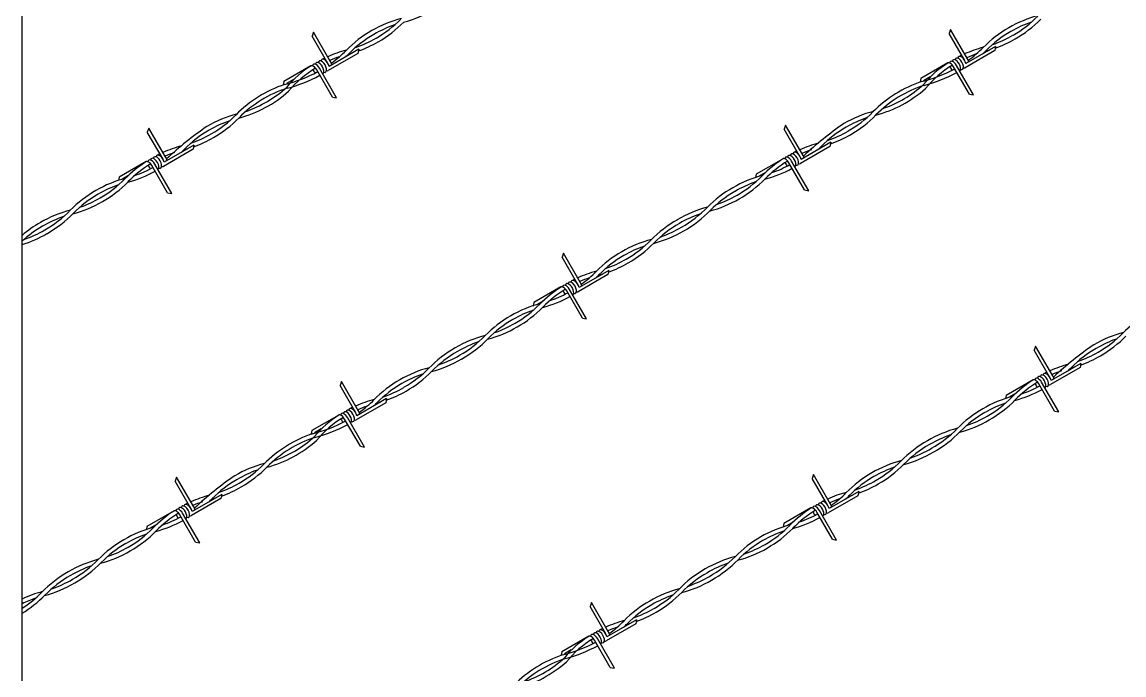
# Model space of a CAD drawing. Header units: millimetres. Extents: x -6623.4 to -6596.1, y -4703.2 to -4682.1.
# Drawn here: x -6614.732 to -6611.124, y -4694.81 to -4692.67 of the extents above; entities that cross this region are included whole.
import ezdxf

# ---------------------------------------------------------------- set-up
doc = ezdxf.new("R2010")
doc.units = ezdxf.units.MM
doc.header["$LTSCALE"] = 10
doc.layers.add('Termotécnica', color=7, linetype='Continuous')

msp = doc.modelspace()

# ---------------------------------------------------------------- linework, layer by layer
at = {"layer": 'Termotécnica', "color": 3}
msp.add_line((-6614.7323, -4699.6019), (-6614.7323, -4691.4506), dxfattribs=at)
at = {"layer": 'Termotécnica', "color": 1}
for p, q in [((-6611.6918, -4692.6945), (-6611.6964, -4692.7076)), ((-6611.6358, -4692.7915), (-6611.6918, -4692.6945)), ((-6613.7778, -4692.7038), (-6613.7823, -4692.7169)), ((-6613.7308, -4692.806), (-6613.7823, -4692.7169)), ((-6613.7218, -4692.8008), (-6613.7778, -4692.7038)), ((-6611.6449, -4692.7967), (-6611.6964, -4692.7076)), ((-6613.6325, -4692.7735), (-6613.7294, -4692.8295)), ((-6613.6298, -4692.7598), (-6613.7268, -4692.8158)), ((-6613.6298, -4692.7598), (-6613.6325, -4692.7735)), ((-6611.5465, -4692.7642), (-6611.6435, -4692.8202)), ((-6611.5439, -4692.7505), (-6611.6409, -4692.8065)), ((-6611.5439, -4692.7505), (-6611.5465, -4692.7642)), ((-6611.7002, -4692.8044), (-6611.7888, -4692.8555)), ((-6613.7861, -4692.8137), (-6613.8747, -4692.8648)), ((-6613.7861, -4692.8137), (-6613.8747, -4692.8648)), ((-6613.7158, -4692.9161), (-6613.7672, -4692.827)), ((-6613.7021, -4692.9188), (-6613.7581, -4692.8218)), ((-6611.6299, -4692.9068), (-6611.6813, -4692.8177)), ((-6611.6162, -4692.9095), (-6611.6722, -4692.8125)), ((-6613.8747, -4692.8646), (-6613.8771, -4692.8768)), ((-6613.8747, -4692.8648), (-6613.8767, -4692.8754)), ((-6613.8436, -4692.859), (-6613.8662, -4692.872)), ((-6613.8436, -4692.859), (-6613.8662, -4692.872)), ((-6611.7888, -4692.8553), (-6611.7912, -4692.8675)), ((-6611.7888, -4692.8555), (-6611.7908, -4692.8661)), ((-6611.7577, -4692.8497), (-6611.7803, -4692.8627)), ((-6613.7158, -4692.9161), (-6613.7021, -4692.9188)), ((-6611.6299, -4692.9068), (-6611.6162, -4692.9095)), ((-6614.3175, -4693.0177), (-6614.322, -4693.0309)), ((-6614.2615, -4693.1147), (-6614.3175, -4693.0177)), ((-6612.2316, -4693.0084), (-6612.2361, -4693.0216)), ((-6612.1847, -4693.1107), (-6612.2361, -4693.0216)), ((-6612.1756, -4693.1054), (-6612.2316, -4693.0084)), ((-6614.2706, -4693.12), (-6614.322, -4693.0309)), ((-6614.1722, -4693.0874), (-6614.2692, -4693.1434)), ((-6614.1696, -4693.0738), (-6614.2665, -4693.1298)), ((-6614.1696, -4693.0738), (-6614.1722, -4693.0874)), ((-6612.0863, -4693.0781), (-6612.1833, -4693.1341)), ((-6612.0836, -4693.0645), (-6612.1806, -4693.1205)), ((-6612.0836, -4693.0645), (-6612.0863, -4693.0781)), ((-6614.3258, -4693.1276), (-6614.4144, -4693.1788)), ((-6612.2399, -4693.1183), (-6612.3285, -4693.1695)), ((-6612.1696, -4693.2208), (-6612.221, -4693.1317)), ((-6612.1559, -4693.2234), (-6612.2119, -4693.1264)), ((-6614.2555, -4693.2301), (-6614.3069, -4693.141)), ((-6614.2419, -4693.2327), (-6614.2979, -4693.1357)), ((-6612.3285, -4693.1695), (-6612.3306, -4693.18)), ((-6612.2974, -4693.1636), (-6612.32, -4693.1767)), ((-6614.4144, -4693.1788), (-6614.4165, -4693.1893)), ((-6614.3833, -4693.1729), (-6614.4059, -4693.186)), ((-6614.2555, -4693.2301), (-6614.2419, -4693.2327)), ((-6612.1696, -4693.2208), (-6612.1559, -4693.2234)), ((-6612.959, -4693.4284), (-6612.9635, -4693.4415)), ((-6612.9121, -4693.5306), (-6612.9635, -4693.4415)), ((-6612.903, -4693.5254), (-6612.959, -4693.4284)), ((-6612.8111, -4693.4845), (-6612.9081, -4693.5404)), ((-6612.8111, -4693.4845), (-6612.8137, -4693.4981)), ((-6612.8137, -4693.4981), (-6612.9107, -4693.5541)), ((-6612.9673, -4693.5383), (-6613.056, -4693.5895)), ((-6612.9673, -4693.5383), (-6613.056, -4693.5895)), ((-6612.897, -4693.6408), (-6612.9485, -4693.5516)), ((-6612.8834, -4693.6434), (-6612.9394, -4693.5464)), ((-6613.056, -4693.5892), (-6613.0583, -4693.6014)), ((-6613.056, -4693.5895), (-6613.058, -4693.6)), ((-6613.0248, -4693.5836), (-6613.0474, -4693.5967)), ((-6613.0248, -4693.5836), (-6613.0474, -4693.5967)), ((-6612.897, -4693.6408), (-6612.8834, -4693.6434)), ((-6611.4128, -4693.733), (-6611.4173, -4693.7462)), ((-6611.3659, -4693.8353), (-6611.4173, -4693.7462)), ((-6611.3568, -4693.83), (-6611.4128, -4693.733)), ((-6611.2675, -4693.8027), (-6611.3645, -4693.8587)), ((-6611.2649, -4693.7891), (-6611.3619, -4693.8451)), ((-6611.2649, -4693.7891), (-6611.2675, -4693.8027)), ((-6613.6864, -4693.8484), (-6613.691, -4693.8615)), ((-6613.6304, -4693.9454), (-6613.6864, -4693.8484)), ((-6611.4211, -4693.8429), (-6611.5098, -4693.8941)), ((-6611.3508, -4693.9454), (-6611.4023, -4693.8563)), ((-6611.3372, -4693.948), (-6611.3932, -4693.851)), ((-6613.6395, -4693.9506), (-6613.691, -4693.8615)), ((-6611.4786, -4693.8882), (-6611.5012, -4693.9013)), ((-6613.5411, -4693.9181), (-6613.6381, -4693.9741)), ((-6613.5385, -4693.9044), (-6613.6355, -4693.9604)), ((-6613.5385, -4693.9044), (-6613.5411, -4693.9181)), ((-6611.5098, -4693.8941), (-6611.5118, -4693.9046)), ((-6613.6947, -4693.9583), (-6613.7834, -4694.0094)), ((-6611.3508, -4693.9454), (-6611.3372, -4693.948)), ((-6613.6244, -4694.0607), (-6613.6759, -4693.9716)), ((-6613.6108, -4694.0634), (-6613.6668, -4693.9664)), ((-6613.7834, -4694.0092), (-6613.7858, -4694.0214)), ((-6613.7834, -4694.0094), (-6613.7854, -4694.02)), ((-6613.7522, -4694.0036), (-6613.7748, -4694.0166)), ((-6613.6244, -4694.0607), (-6613.6108, -4694.0634)), ((-6614.2261, -4694.1623), (-6614.2307, -4694.1755)), ((-6614.1792, -4694.2646), (-6614.2307, -4694.1755)), ((-6614.1701, -4694.2593), (-6614.2261, -4694.1623)), ((-6612.1402, -4694.153), (-6612.1448, -4694.1662)), ((-6612.0933, -4694.2553), (-6612.1448, -4694.1662)), ((-6612.0842, -4694.25), (-6612.1402, -4694.153)), ((-6611.9923, -4694.2091), (-6612.0893, -4694.2651)), ((-6611.9923, -4694.2091), (-6611.9949, -4694.2227)), ((-6614.0808, -4694.232), (-6614.1778, -4694.288)), ((-6614.0782, -4694.2184), (-6614.1752, -4694.2744)), ((-6614.0782, -4694.2184), (-6614.0808, -4694.232)), ((-6611.9949, -4694.2227), (-6612.0919, -4694.2787)), ((-6614.2345, -4694.2722), (-6614.3231, -4694.3234)), ((-6614.1642, -4694.3747), (-6614.2156, -4694.2856)), ((-6614.1505, -4694.3773), (-6614.2065, -4694.2803)), ((-6612.1485, -4694.2629), (-6612.2372, -4694.3141)), ((-6612.1485, -4694.2629), (-6612.2372, -4694.3141)), ((-6612.0782, -4694.3654), (-6612.1297, -4694.2763)), ((-6612.0646, -4694.368), (-6612.1206, -4694.271)), ((-6614.3231, -4694.3234), (-6614.3251, -4694.3339)), ((-6614.292, -4694.3175), (-6614.3146, -4694.3306)), ((-6612.2372, -4694.3138), (-6612.2393, -4694.3246)), ((-6612.206, -4694.3082), (-6612.2286, -4694.3213)), ((-6612.206, -4694.3082), (-6612.2286, -4694.3213)), ((-6614.1642, -4694.3747), (-6614.1505, -4694.3773)), ((-6612.0782, -4694.3654), (-6612.0646, -4694.368)), ((-6612.8676, -4694.573), (-6612.8722, -4694.5861)), ((-6612.8117, -4694.67), (-6612.8676, -4694.573)), ((-6612.8207, -4694.6752), (-6612.8722, -4694.5861)), ((-6612.7224, -4694.6427), (-6612.8193, -4694.6987)), ((-6612.7197, -4694.629), (-6612.8167, -4694.685)), ((-6612.7197, -4694.629), (-6612.7224, -4694.6427)), ((-6612.876, -4694.6829), (-6612.9646, -4694.7341)), ((-6612.8057, -4694.7853), (-6612.8571, -4694.6962)), ((-6612.792, -4694.788), (-6612.848, -4694.691)), ((-6612.9646, -4694.7341), (-6612.9666, -4694.7446)), ((-6612.9335, -4694.7282), (-6612.9561, -4694.7412)), ((-6612.8057, -4694.7853), (-6612.792, -4694.788))]:
    msp.add_line(p, q, dxfattribs=at)
at = {"layer": 'Termotécnica', "color": 2}
for centre, radius, start, end in [((-6613.3913, -4693.0339), 0.3881, 104.7043, 120.249), ((-6613.7584, -4692.3981), 0.3741, 299.751, 315.4383), ((-6613.5865, -4692.2826), 0.4021, 284.9745, 300.249), ((-6611.3054, -4693.0246), 0.3881, 104.7043, 120.249), ((-6611.6725, -4692.3888), 0.3741, 299.751, 315.4383), ((-6611.6725, -4692.3888), 0.3881, 299.751, 315.4383), ((-6613.3943, -4693.0356), 0.3881, 119.751, 135.4383), ((-6613.3913, -4693.0339), 0.3741, 108.8959, 120.249), ((-6613.7584, -4692.3981), 0.3881, 299.751, 315.4383), ((-6611.3083, -4693.0263), 0.3881, 119.751, 135.4383), ((-6611.3083, -4693.0263), 0.3741, 119.751, 135.4383), ((-6611.3054, -4693.0246), 0.3741, 108.8959, 120.249), ((-6613.3943, -4693.0356), 0.3741, 119.751, 135.4383), ((-6613.7613, -4692.3998), 0.3741, 288.8959, 300.249), ((-6613.7613, -4692.3998), 0.3881, 289.6431, 300.249), ((-6611.6754, -4692.3905), 0.3741, 288.8959, 300.249), ((-6611.6754, -4692.3905), 0.3881, 289.6431, 300.249), ((-6613.5662, -4693.151), 0.4021, 104.9745, 114.2364), ((-6613.9473, -4692.4909), 0.3881, 305.9421, 315.4383), ((-6613.9473, -4692.4909), 0.4021, 313.1226, 315.4383), ((-6613.7613, -4692.3998), 0.3881, 284.7043, 286.6418), ((-6611.4803, -4693.1417), 0.4021, 104.9745, 114.2364), ((-6611.8614, -4692.4816), 0.3881, 305.9421, 315.4383), ((-6611.8614, -4692.4816), 0.4021, 313.1226, 315.4383), ((-6611.6754, -4692.3905), 0.3881, 284.7043, 286.6418), ((-6613.5662, -4693.151), 0.4021, 120.2403, 120.249), ((-6613.5662, -4693.151), 0.4021, 115.7384, 116.8914), ((-6613.5662, -4693.151), 0.3881, 109.0986, 114.0278), ((-6611.5286, -4693.0802), 0.3244, 121.6865, 140.8009), ((-6611.4803, -4693.1417), 0.4021, 120.2403, 120.249), ((-6611.4803, -4693.1417), 0.4021, 115.7384, 116.8914), ((-6611.4803, -4693.1417), 0.3881, 109.0986, 114.0278), ((-6613.9891, -4692.4138), 0.4759, 284.2147, 298.2698), ((-6613.6145, -4693.0895), 0.3244, 121.6865, 140.8009), ((-6613.9902, -4692.408), 0.4955, 284.7183, 298.1035), ((-6613.597, -4693.1127), 0.3394, 120.8812, 140.6423), ((-6611.9032, -4692.4045), 0.4759, 284.2147, 298.2698), ((-6611.9043, -4692.3987), 0.4955, 284.7183, 298.1035), ((-6611.5111, -4693.1034), 0.3394, 120.8812, 140.6423), ((-6613.7451, -4693.2566), 0.4021, 108.4369, 135.4383), ((-6611.6592, -4693.2473), 0.4021, 108.4369, 135.4383), ((-6611.6592, -4693.2473), 0.3881, 107.8842, 135.4383), ((-6612.0403, -4692.5873), 0.3881, 289.0986, 312.116), ((-6614.1262, -4692.5966), 0.4021, 284.9745, 311.5616), ((-6613.7451, -4693.2566), 0.3881, 107.8842, 135.4383), ((-6614.1262, -4692.5966), 0.3881, 289.0986, 312.116), ((-6612.0403, -4692.5873), 0.4021, 284.9745, 311.5616), ((-6613.9311, -4693.3478), 0.3881, 104.7043, 120.249), ((-6614.2981, -4692.712), 0.3741, 299.751, 315.4383), ((-6614.2981, -4692.712), 0.3881, 299.751, 315.4383), ((-6611.8451, -4693.3385), 0.3881, 104.7043, 120.249), ((-6611.8451, -4693.3385), 0.3741, 108.8959, 120.249), ((-6612.2122, -4692.7027), 0.3741, 299.751, 315.4383), ((-6612.2122, -4692.7027), 0.3881, 299.751, 315.4383), ((-6613.488, -4693.9437), 1.1291, 124.4429, 133.0836), ((-6613.934, -4693.3495), 0.3741, 119.751, 135.4383), ((-6613.9311, -4693.3478), 0.3741, 108.8959, 120.249), ((-6611.4021, -4693.9344), 1.1291, 124.4429, 133.0836), ((-6611.8481, -4693.3402), 0.3741, 119.751, 135.4383), ((-6614.3011, -4692.7137), 0.3741, 288.8959, 300.249), ((-6614.3011, -4692.7137), 0.3881, 289.6431, 300.249), ((-6612.2151, -4692.7044), 0.3741, 288.8959, 300.249), ((-6612.2151, -4692.7044), 0.3881, 289.6431, 300.249), ((-6614.1059, -4693.4649), 0.4021, 104.9745, 114.2364), ((-6614.1059, -4693.4649), 0.3881, 109.0986, 114.0278), ((-6614.487, -4692.8049), 0.4021, 313.1226, 315.4383), ((-6614.3011, -4692.7137), 0.3881, 284.7043, 286.6418), ((-6612.02, -4693.4556), 0.4021, 115.7384, 116.8914), ((-6612.02, -4693.4556), 0.4021, 104.9745, 114.2364), ((-6612.02, -4693.4556), 0.3881, 109.0986, 114.0278), ((-6612.4011, -4692.7956), 0.4021, 313.1226, 315.4383), ((-6612.2151, -4692.7044), 0.3881, 284.7043, 286.6418), ((-6614.1088, -4693.4666), 0.4021, 122.4639, 135.4383), ((-6614.1059, -4693.4649), 0.4021, 120.2403, 120.249), ((-6614.1059, -4693.4649), 0.4021, 115.7384, 116.8914), ((-6612.0229, -4693.4573), 0.4021, 122.4639, 135.4383), ((-6612.0229, -4693.4573), 0.3881, 121.3857, 135.4383), ((-6612.02, -4693.4556), 0.4021, 120.2403, 120.249), ((-6614.4899, -4692.8066), 0.4021, 284.9745, 298.7537), ((-6614.1088, -4693.4666), 0.3881, 121.3857, 135.4383), ((-6614.4899, -4692.8066), 0.3881, 289.0986, 298.7136), ((-6612.404, -4692.7973), 0.4021, 284.9745, 298.7537), ((-6612.404, -4692.7973), 0.3881, 289.0986, 298.7136), ((-6614.2948, -4693.5578), 0.3881, 104.7043, 120.249), ((-6614.2948, -4693.5578), 0.3741, 108.8959, 120.249), ((-6614.6618, -4692.922), 0.3741, 299.751, 315.4383), ((-6614.6618, -4692.922), 0.3881, 299.751, 315.4383), ((-6612.2089, -4693.5485), 0.3881, 104.7043, 120.249), ((-6612.2089, -4693.5485), 0.3741, 108.8959, 120.249), ((-6612.5759, -4692.9127), 0.3741, 299.751, 315.4383), ((-6612.5759, -4692.9127), 0.3881, 299.751, 315.4383), ((-6614.2977, -4693.5595), 0.3881, 119.751, 135.4383), ((-6614.2977, -4693.5595), 0.3741, 119.751, 135.4383), ((-6612.2118, -4693.5502), 0.3881, 119.751, 135.4383), ((-6612.2118, -4693.5502), 0.3741, 119.751, 135.4383), ((-6612.5789, -4692.9144), 0.3741, 288.8959, 300.249), ((-6614.6648, -4692.9237), 0.3881, 284.7043, 300.249), ((-6614.6648, -4692.9237), 0.3741, 288.8959, 300.249), ((-6612.3837, -4693.6656), 0.4021, 104.9745, 120.249), ((-6612.7648, -4693.0056), 0.3881, 299.751, 315.4383), ((-6612.5789, -4692.9144), 0.3881, 284.7043, 300.249), ((-6614.4696, -4693.6749), 0.4021, 104.9745, 120.249), ((-6614.4696, -4693.6749), 0.3881, 109.0986, 120.249), ((-6614.8507, -4693.0149), 0.3881, 299.751, 315.4383), ((-6614.8507, -4693.0149), 0.4021, 299.751, 315.4383), ((-6612.3837, -4693.6656), 0.3881, 109.0986, 120.249), ((-6612.7648, -4693.0056), 0.4021, 299.751, 315.4383), ((-6614.4725, -4693.6766), 0.4021, 119.751, 130.2505), ((-6614.4725, -4693.6766), 0.3881, 119.751, 132.0237), ((-6612.3866, -4693.6673), 0.4021, 119.751, 135.4383), ((-6612.3866, -4693.6673), 0.3881, 119.751, 135.4383), ((-6612.7677, -4693.0073), 0.3881, 289.0986, 300.249), ((-6614.8536, -4693.0166), 0.4021, 287.5559, 300.249), ((-6614.8536, -4693.0166), 0.3881, 289.0986, 300.249), ((-6612.5726, -4693.7585), 0.3881, 104.7043, 120.249), ((-6612.9396, -4693.1227), 0.3741, 299.751, 315.4383), ((-6612.7677, -4693.0073), 0.4021, 284.9745, 300.249), ((-6612.5755, -4693.7602), 0.3881, 119.751, 135.4383), ((-6612.5726, -4693.7585), 0.3741, 108.8959, 120.249), ((-6612.9396, -4693.1227), 0.3881, 299.751, 315.4383), ((-6612.5755, -4693.7602), 0.3741, 119.751, 135.4383), ((-6612.9426, -4693.1244), 0.3741, 288.8959, 300.249), ((-6612.9426, -4693.1244), 0.3881, 289.6431, 300.249), ((-6612.7474, -4693.8756), 0.4021, 104.9745, 114.2364), ((-6613.1285, -4693.2156), 0.3881, 305.9421, 315.4383), ((-6612.7474, -4693.8756), 0.4021, 120.2403, 120.249), ((-6612.7474, -4693.8756), 0.4021, 115.7384, 116.8914), ((-6612.7474, -4693.8756), 0.3881, 109.0986, 114.0278), ((-6613.1285, -4693.2156), 0.4021, 313.1226, 315.4383), ((-6612.9426, -4693.1244), 0.3881, 284.7043, 286.6418), ((-6612.7503, -4693.8773), 0.4021, 122.4639, 135.4383), ((-6612.7503, -4693.8773), 0.3881, 121.3857, 135.4383), ((-6613.1314, -4693.2172), 0.3881, 289.0986, 298.7136), ((-6612.9363, -4693.9685), 0.3881, 104.7043, 120.249), ((-6613.3034, -4693.3327), 0.3741, 299.751, 315.4383), ((-6613.1314, -4693.2172), 0.4021, 284.9745, 298.7537), ((-6610.8404, -4693.9719), 0.4021, 108.4369, 135.4383), ((-6612.9392, -4693.9702), 0.3881, 119.751, 135.4383), ((-6612.9363, -4693.9685), 0.3741, 108.8959, 120.249), ((-6613.3034, -4693.3327), 0.3881, 299.751, 315.4383), ((-6613.3063, -4693.3344), 0.3881, 284.7043, 300.249), ((-6612.9392, -4693.9702), 0.3741, 119.751, 135.4383), ((-6613.3063, -4693.3344), 0.3741, 288.8959, 300.249), ((-6613.1111, -4694.0856), 0.4021, 104.9745, 120.249), ((-6613.4922, -4693.4256), 0.3881, 299.751, 315.4383), ((-6613.4922, -4693.4256), 0.4021, 299.751, 315.4383), ((-6611.0264, -4694.0631), 0.3881, 104.7043, 120.249), ((-6611.0264, -4694.0631), 0.3741, 108.8959, 120.249), ((-6611.3935, -4693.4273), 0.3741, 299.751, 315.4383), ((-6611.3935, -4693.4273), 0.3881, 299.751, 315.4383), ((-6613.1141, -4694.0873), 0.4021, 119.751, 135.4383), ((-6613.1111, -4694.0856), 0.3881, 109.0986, 120.249), ((-6610.5833, -4694.659), 1.1291, 124.4429, 133.0836), ((-6611.0293, -4694.0648), 0.3741, 119.751, 135.4383), ((-6613.4951, -4693.4272), 0.4021, 284.9745, 300.249), ((-6613.1141, -4694.0873), 0.3881, 119.751, 135.4383), ((-6613.4951, -4693.4272), 0.3881, 289.0986, 300.249), ((-6611.3964, -4693.429), 0.3741, 288.8959, 300.249), ((-6611.3964, -4693.429), 0.3881, 289.6431, 300.249), ((-6613.3, -4694.1785), 0.3881, 104.7043, 120.249), ((-6613.6671, -4693.5427), 0.3741, 299.751, 315.4383), ((-6613.6671, -4693.5427), 0.3881, 299.751, 315.4383), ((-6611.2012, -4694.1802), 0.4021, 115.7384, 116.8914), ((-6611.2012, -4694.1802), 0.4021, 104.9745, 114.2364), ((-6611.2012, -4694.1802), 0.3881, 109.0986, 114.0278), ((-6611.5823, -4693.5202), 0.4021, 313.1226, 315.4383), ((-6611.3964, -4693.429), 0.3881, 284.7043, 286.6418), ((-6613.3029, -4694.1802), 0.3881, 119.751, 135.4383), ((-6613.3029, -4694.1802), 0.3741, 119.751, 135.4383), ((-6613.3, -4694.1785), 0.3741, 108.8959, 120.249), ((-6611.2042, -4694.1819), 0.4021, 122.4639, 135.4383), ((-6611.2042, -4694.1819), 0.3881, 121.3857, 135.4383), ((-6611.2012, -4694.1802), 0.4021, 120.2403, 120.249), ((-6613.67, -4693.5444), 0.3741, 288.8959, 300.249), ((-6613.67, -4693.5444), 0.3881, 289.6431, 300.249), ((-6611.5852, -4693.5219), 0.4021, 284.9745, 298.7537), ((-6611.5852, -4693.5219), 0.3881, 289.0986, 298.7136), ((-6613.4748, -4694.2956), 0.4021, 104.9745, 114.2364), ((-6613.4748, -4694.2956), 0.3881, 109.0986, 114.0278), ((-6613.8559, -4693.6355), 0.3881, 305.9421, 315.4383), ((-6613.8559, -4693.6355), 0.4021, 313.1226, 315.4383), ((-6613.67, -4693.5444), 0.3881, 284.7043, 286.6418), ((-6611.3901, -4694.2731), 0.3881, 104.7043, 120.249), ((-6611.3901, -4694.2731), 0.3741, 108.8959, 120.249), ((-6611.7572, -4693.6373), 0.3741, 299.751, 315.4383), ((-6611.7572, -4693.6373), 0.3881, 299.751, 315.4383), ((-6613.5232, -4694.2341), 0.3244, 121.6865, 140.8009), ((-6613.4748, -4694.2956), 0.4021, 120.2403, 120.249), ((-6613.4748, -4694.2956), 0.4021, 115.7384, 116.8914), ((-6611.393, -4694.2748), 0.3881, 119.751, 135.4383), ((-6611.393, -4694.2748), 0.3741, 119.751, 135.4383), ((-6611.7601, -4693.639), 0.3741, 288.8959, 300.249), ((-6613.8978, -4693.5584), 0.4759, 284.2147, 298.2698), ((-6613.8989, -4693.5526), 0.4955, 284.7183, 298.1035), ((-6613.5057, -4694.2573), 0.3394, 120.8812, 140.6423), ((-6611.7601, -4693.639), 0.3881, 284.7043, 300.249), ((-6613.6538, -4694.4012), 0.4021, 108.4369, 135.4383), ((-6613.6538, -4694.4012), 0.3881, 107.8842, 135.4383), ((-6614.0349, -4693.7412), 0.3881, 289.0986, 312.116), ((-6611.5649, -4694.3902), 0.4021, 104.9745, 120.249), ((-6611.5649, -4694.3902), 0.3881, 109.0986, 120.249), ((-6611.946, -4693.7302), 0.3881, 299.751, 315.4383), ((-6611.946, -4693.7302), 0.4021, 299.751, 315.4383), ((-6614.0349, -4693.7412), 0.4021, 284.9745, 311.5616), ((-6611.5679, -4694.3919), 0.4021, 119.751, 135.4383), ((-6611.5679, -4694.3919), 0.3881, 119.751, 135.4383), ((-6611.9489, -4693.7319), 0.3881, 289.0986, 300.249), ((-6611.7538, -4694.4831), 0.3881, 104.7043, 120.249), ((-6611.9489, -4693.7319), 0.4021, 284.9745, 300.249), ((-6613.8397, -4694.4924), 0.3881, 104.7043, 120.249), ((-6613.8397, -4694.4924), 0.3741, 108.8959, 120.249), ((-6614.2068, -4693.8566), 0.3741, 299.751, 315.4383), ((-6614.2068, -4693.8566), 0.3881, 299.751, 315.4383), ((-6611.7538, -4694.4831), 0.3741, 108.8959, 120.249), ((-6612.1209, -4693.8473), 0.3741, 299.751, 315.4383), ((-6612.1209, -4693.8473), 0.3881, 299.751, 315.4383), ((-6613.3966, -4695.0883), 1.1291, 124.4429, 133.0836), ((-6613.8426, -4694.4941), 0.3741, 119.751, 135.4383), ((-6614.2097, -4693.8583), 0.3741, 288.8959, 300.249), ((-6611.7567, -4694.4848), 0.3881, 119.751, 135.4383), ((-6611.7567, -4694.4848), 0.3741, 119.751, 135.4383), ((-6612.1238, -4693.849), 0.3741, 288.8959, 300.249), ((-6614.2097, -4693.8583), 0.3881, 289.6431, 300.249), ((-6611.9287, -4694.6002), 0.4021, 104.9745, 114.2364), ((-6612.3097, -4693.9402), 0.3881, 305.9421, 315.4383), ((-6612.1238, -4693.849), 0.3881, 289.6431, 300.249), ((-6614.0146, -4694.6095), 0.4021, 115.7384, 116.8914), ((-6614.0146, -4694.6095), 0.4021, 104.9745, 114.2364), ((-6614.0146, -4694.6095), 0.3881, 109.0986, 114.0278), ((-6614.3956, -4693.9495), 0.4021, 313.1226, 315.4383), ((-6614.2097, -4693.8583), 0.3881, 284.7043, 286.6418), ((-6611.9287, -4694.6002), 0.4021, 120.2403, 120.249), ((-6611.9287, -4694.6002), 0.4021, 115.7384, 116.8914), ((-6611.9287, -4694.6002), 0.3881, 109.0986, 114.0278), ((-6612.3097, -4693.9402), 0.4021, 313.1226, 315.4383), ((-6612.1238, -4693.849), 0.3881, 284.7043, 286.6418), ((-6614.0175, -4694.6112), 0.4021, 122.4639, 135.4383), ((-6614.0175, -4694.6112), 0.3881, 121.3857, 135.4383), ((-6614.0146, -4694.6095), 0.4021, 120.2403, 120.249), ((-6611.9316, -4694.6019), 0.4021, 122.4639, 135.4383), ((-6611.9316, -4694.6019), 0.4021, 122.4639, 135.4383), ((-6611.9316, -4694.6019), 0.3881, 121.3857, 135.4383), ((-6611.9316, -4694.6019), 0.3881, 121.3857, 135.4383), ((-6612.3127, -4693.9419), 0.3881, 289.0986, 298.7136), ((-6612.3127, -4693.9419), 0.3881, 289.0986, 298.7136), ((-6614.3986, -4693.9512), 0.4021, 284.9745, 298.7537), ((-6614.3986, -4693.9512), 0.3881, 289.0986, 298.7136), ((-6612.1175, -4694.6931), 0.3881, 104.7043, 120.249), ((-6612.4846, -4694.0573), 0.3741, 299.751, 315.4383), ((-6612.3127, -4693.9419), 0.4021, 284.9745, 298.7537), ((-6612.3127, -4693.9419), 0.4021, 284.9745, 298.7537), ((-6614.2034, -4694.7024), 0.3881, 104.7043, 120.249), ((-6614.2034, -4694.7024), 0.3741, 108.8959, 120.249), ((-6614.5705, -4694.0666), 0.3741, 299.751, 315.4383), ((-6614.5705, -4694.0666), 0.3881, 299.751, 315.4383), ((-6612.1204, -4694.6948), 0.3881, 119.751, 135.4383), ((-6612.1175, -4694.6931), 0.3741, 108.8959, 120.249), ((-6612.4846, -4694.0573), 0.3881, 299.751, 315.4383), ((-6612.4846, -4694.0573), 0.3881, 315.2957, 315.4383), ((-6614.2063, -4694.7041), 0.3881, 119.751, 135.4383), ((-6614.2063, -4694.7041), 0.3741, 119.751, 135.4383), ((-6614.5734, -4694.0683), 0.3741, 288.8959, 300.249), ((-6612.4875, -4694.059), 0.3881, 284.7043, 300.249), ((-6612.1204, -4694.6948), 0.3741, 119.751, 135.4383), ((-6612.4875, -4694.059), 0.3741, 288.8959, 300.249), ((-6614.3783, -4694.8195), 0.4021, 104.9745, 120.249), ((-6614.7594, -4694.1595), 0.3881, 299.751, 315.4383), ((-6614.5734, -4694.0683), 0.3881, 284.7043, 300.249), ((-6612.2924, -4694.8102), 0.4021, 104.9745, 120.249), ((-6612.6735, -4694.1502), 0.3881, 299.751, 315.4383), ((-6612.6735, -4694.1502), 0.4021, 299.751, 315.4383), ((-6614.3783, -4694.8195), 0.3881, 109.0986, 120.249), ((-6614.7594, -4694.1595), 0.4021, 299.751, 315.4383), ((-6612.2953, -4694.8119), 0.4021, 119.751, 135.4383), ((-6612.2924, -4694.8102), 0.3881, 109.0986, 120.249), ((-6614.3812, -4694.8212), 0.4021, 119.751, 135.4383), ((-6614.3812, -4694.8212), 0.3881, 119.751, 135.4383), ((-6614.7623, -4694.1612), 0.3881, 289.0986, 300.249), ((-6612.6764, -4694.1519), 0.4021, 284.9745, 300.249), ((-6612.2953, -4694.8119), 0.3881, 119.751, 135.4383), ((-6612.6764, -4694.1519), 0.3881, 289.0986, 300.249), ((-6614.5671, -4694.9124), 0.3881, 104.7043, 115.1947), ((-6614.9342, -4694.2766), 0.3741, 302.66, 315.4383), ((-6614.7623, -4694.1612), 0.4021, 284.9745, 300.249), ((-6612.4812, -4694.9031), 0.3881, 104.7043, 120.249), ((-6612.8483, -4694.2673), 0.3741, 299.751, 315.4383), ((-6612.8483, -4694.2673), 0.3881, 299.751, 315.4383), ((-6614.9342, -4694.2766), 0.3881, 301.3447, 315.4383), ((-6614.5671, -4694.9124), 0.3741, 108.8959, 116.2077), ((-6612.4841, -4694.9048), 0.3881, 119.751, 135.4383), ((-6612.4812, -4694.9031), 0.3741, 108.8959, 120.249), ((-6612.4841, -4694.9048), 0.3741, 119.751, 135.4383), ((-6612.8512, -4694.269), 0.3741, 288.8959, 300.249), ((-6612.8512, -4694.269), 0.3881, 289.6431, 300.249), ((-6612.6561, -4695.0202), 0.4021, 104.9745, 114.2364), ((-6613.0372, -4694.3602), 0.3881, 305.9421, 315.4383), ((-6613.0372, -4694.3602), 0.4021, 313.1226, 315.4383), ((-6612.8512, -4694.269), 0.3881, 284.7043, 286.6418), ((-6612.7079, -4694.9539), 0.3185, 121.6112, 141.1167), ((-6612.6561, -4695.0202), 0.4021, 120.2403, 120.249), ((-6612.6561, -4695.0202), 0.4021, 115.7384, 116.8914), ((-6612.6561, -4695.0202), 0.3881, 109.0986, 114.0278), ((-6613.0849, -4694.2712), 0.4891, 284.5333, 298.2169), ((-6613.0878, -4694.2608), 0.5136, 285.0845, 298.0049), ((-6612.69, -4694.9774), 0.3339, 120.8153, 140.9321), ((-6612.835, -4695.1261), 0.4021, 108.4369, 135.4383), ((-6612.835, -4695.1261), 0.3881, 107.8842, 135.4383), ((-6613.2161, -4694.4661), 0.3881, 289.0986, 312.116), ((-6613.2161, -4694.4661), 0.4021, 284.9745, 311.5616)]:
    msp.add_arc(centre, radius, start, end, dxfattribs=at)
at = {"layer": 'Termotécnica', "color": 1}
for centre, ratio, start_param, end_param in [((-6613.7672, -4692.827), 0.500279, 4.712376, 6.806742), ((-6613.7581, -4692.8218), 0.500279, 3.144867, 6.803235), ((-6613.749, -4692.8165), 0.500279, 2.626113, 6.803235), ((-6613.7399, -4692.8113), 0.500279, 4.188772, 6.809856), ((-6613.7309, -4692.806), 0.499645, 4.191845, 4.749848), ((-6611.6904, -4692.823), 0.500279, 4.712376, 6.305766), ((-6611.6813, -4692.8177), 0.500279, 4.712376, 6.806742), ((-6611.6722, -4692.8125), 0.500279, 3.144867, 6.803235), ((-6611.6631, -4692.8072), 0.500279, 2.626113, 6.803235), ((-6611.654, -4692.802), 0.500279, 4.188772, 6.809856), ((-6611.6449, -4692.7967), 0.499645, 4.191845, 4.749848), ((-6613.7763, -4692.8323), 0.500279, 4.712376, 6.305766), ((-6613.7399, -4692.8113), 0.500279, 2.623704, 3.141593), ((-6611.654, -4692.802), 0.500279, 2.623704, 3.141593), ((-6612.1938, -4693.1159), 0.500279, 4.188772, 6.809856), ((-6614.316, -4693.1462), 0.500279, 4.712376, 6.305766), ((-6614.307, -4693.141), 0.500279, 4.712376, 6.806742), ((-6614.2979, -4693.1357), 0.500279, 3.144867, 6.803235), ((-6614.2888, -4693.1305), 0.500279, 2.626113, 6.803235), ((-6614.2797, -4693.1252), 0.500279, 4.188772, 6.809856), ((-6614.2706, -4693.12), 0.499645, 4.191845, 4.749848), ((-6612.2301, -4693.1369), 0.500279, 4.712376, 6.305766), ((-6612.221, -4693.1317), 0.500279, 4.712376, 6.806742), ((-6612.2119, -4693.1264), 0.500279, 3.144867, 6.803235), ((-6612.2029, -4693.1212), 0.500279, 2.626113, 6.803235), ((-6612.1938, -4693.1159), 0.500279, 2.623704, 3.141593), ((-6612.1847, -4693.1107), 0.499645, 4.191845, 4.749848), ((-6614.2797, -4693.1252), 0.500279, 2.623704, 3.141593), ((-6612.9485, -4693.5517), 0.500279, 4.712376, 6.806742), ((-6612.9394, -4693.5464), 0.500279, 3.144867, 6.803235), ((-6612.9303, -4693.5412), 0.500279, 2.626113, 6.803235), ((-6612.9212, -4693.5359), 0.500279, 4.188772, 6.809856), ((-6612.9121, -4693.5307), 0.499645, 4.191845, 4.749848), ((-6612.9576, -4693.5569), 0.500279, 4.712376, 6.305766), ((-6612.9212, -4693.5359), 0.500279, 2.623704, 3.141593), ((-6611.375, -4693.8405), 0.500279, 4.188772, 6.809856), ((-6611.4114, -4693.8615), 0.500279, 4.712376, 6.305766), ((-6611.4023, -4693.8563), 0.500279, 4.712376, 6.806742), ((-6611.3932, -4693.851), 0.500279, 3.144867, 6.803235), ((-6611.3841, -4693.8458), 0.500279, 2.626113, 6.803235), ((-6611.3659, -4693.8353), 0.499645, 4.191845, 4.749848), ((-6611.375, -4693.8405), 0.500279, 2.623704, 3.141593), ((-6613.685, -4693.9769), 0.500279, 4.712376, 6.305766), ((-6613.6759, -4693.9716), 0.500279, 4.712376, 6.806742), ((-6613.6668, -4693.9664), 0.500279, 3.144867, 6.803235), ((-6613.6577, -4693.9611), 0.500279, 2.626113, 6.803235), ((-6613.6486, -4693.9559), 0.500279, 4.188772, 6.809856), ((-6613.6395, -4693.9506), 0.499645, 4.191845, 4.749848), ((-6613.6486, -4693.9559), 0.500279, 2.623704, 3.141593), ((-6614.1883, -4694.2698), 0.500279, 4.188772, 6.809856), ((-6612.1206, -4694.271), 0.500279, 3.144867, 6.803235), ((-6612.1115, -4694.2658), 0.500279, 2.626113, 6.803235), ((-6612.1024, -4694.2605), 0.500279, 4.188772, 6.809856), ((-6612.0933, -4694.2553), 0.499645, 4.191845, 4.749848), ((-6614.2247, -4694.2908), 0.500279, 4.712376, 6.305766), ((-6614.2156, -4694.2856), 0.500279, 4.712376, 6.806742), ((-6614.2065, -4694.2803), 0.500279, 3.144867, 6.803235), ((-6614.1974, -4694.2751), 0.500279, 2.626113, 6.803235), ((-6614.1883, -4694.2698), 0.500279, 2.623704, 3.141593), ((-6614.1792, -4694.2646), 0.499645, 4.191845, 4.749848), ((-6612.1388, -4694.2815), 0.500279, 4.712376, 6.305766), ((-6612.1297, -4694.2763), 0.500279, 4.712376, 6.806742), ((-6612.1024, -4694.2605), 0.500279, 2.623704, 3.141593), ((-6612.8662, -4694.7015), 0.500279, 4.712376, 6.305766), ((-6612.8571, -4694.6962), 0.500279, 4.712376, 6.806742), ((-6612.848, -4694.691), 0.500279, 3.144867, 6.803235), ((-6612.8389, -4694.6857), 0.500279, 2.626113, 6.803235), ((-6612.8298, -4694.6805), 0.500279, 4.188772, 6.809856), ((-6612.8208, -4694.6752), 0.499645, 4.191845, 4.749848), ((-6612.8298, -4694.6805), 0.500279, 2.623704, 3.141593)]:
    msp.add_ellipse(centre, major_axis=(-0.0105, 0.0182), ratio=ratio, start_param=start_param, end_param=end_param, dxfattribs=at)
at = {"layer": 'Termotécnica', "color": 2}
for centre in [(-6613.7672, -4692.827), (-6611.6813, -4692.8177), (-6612.221, -4693.1317), (-6614.307, -4693.141), (-6612.9485, -4693.5517), (-6611.4023, -4693.8563), (-6613.6759, -4693.9716), (-6614.2156, -4694.2856), (-6612.1297, -4694.2763), (-6612.8571, -4694.6962)]:
    msp.add_ellipse(centre, major_axis=(-0.0105, 0.0182), ratio=0.500279, start_param=1.248185, end_param=1.892895, dxfattribs=at)

doc.saveas('drawing.dxf')
